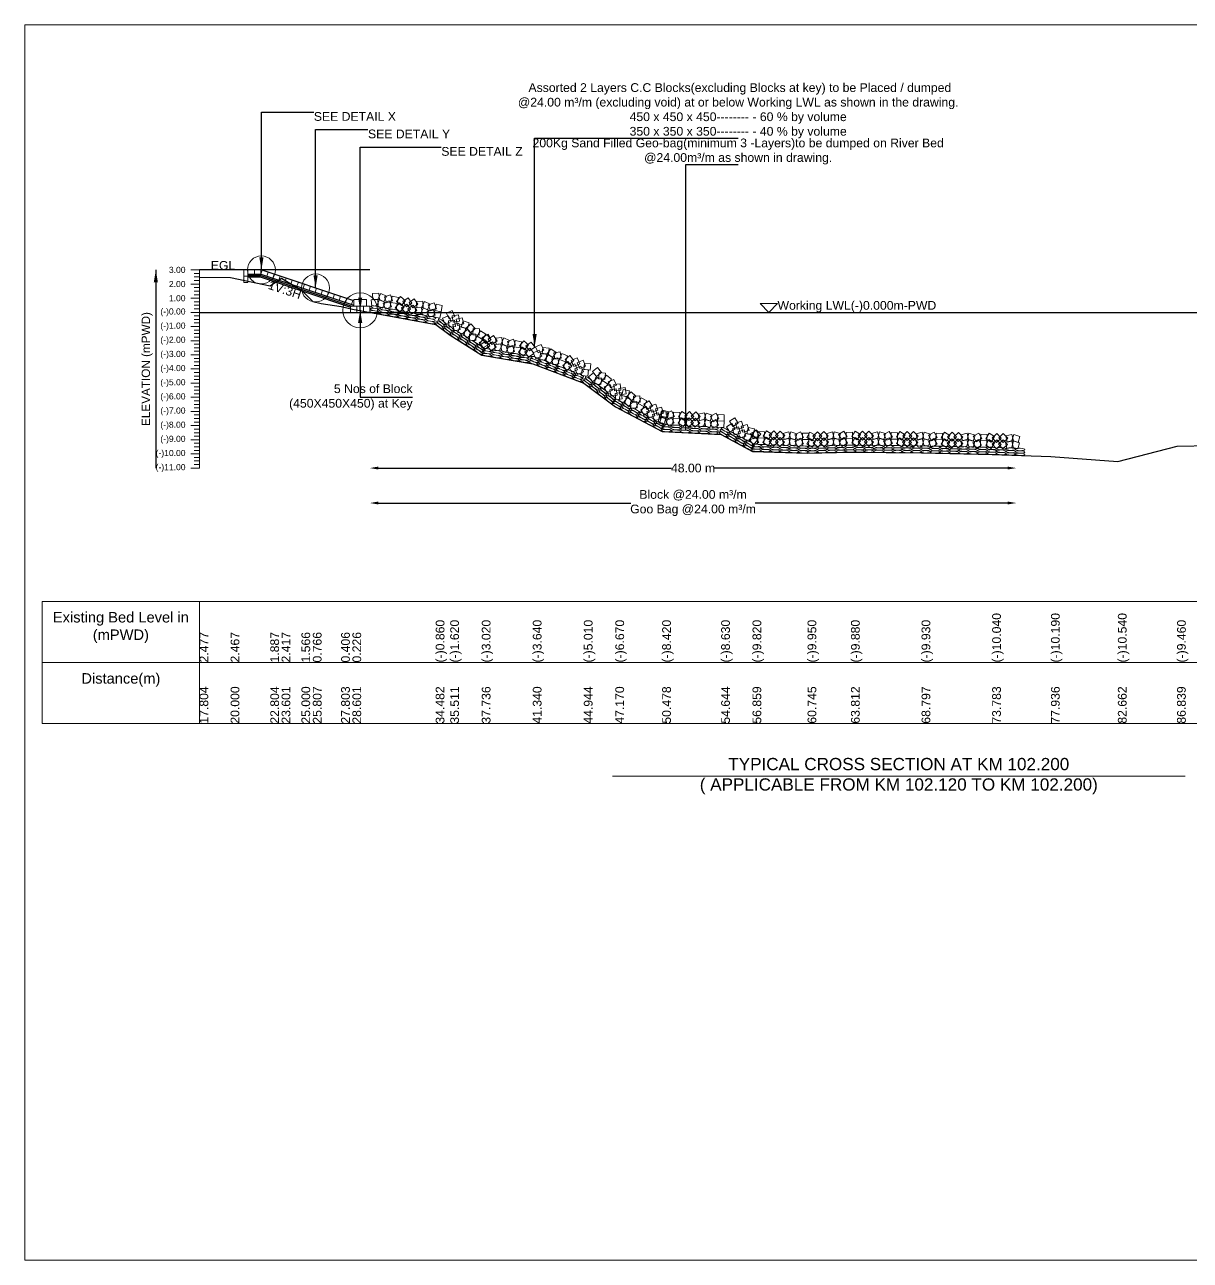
# Model space of a CAD drawing. Header units: inches. Extents: x 89000 to 380017, y -7071 to 0.
# Drawn here: x 370000 to 376668, y -7071 to 0 of the extents above; entities that cross this region are included whole.
import ezdxf

# ---------------------------------------------------------------- set-up
doc = ezdxf.new("R2010")
doc.units = ezdxf.units.IN
doc.header["$LTSCALE"] = 7
doc.header["$MEASUREMENT"] = 0
for name, color, linetype, lineweight in [('Cross section Data Border', 7, 'Continuous', 9), ('Cross Section Labels', 7, 'Continuous', 9), ('Existing_Bed_Level for Xsection', 7, 'Continuous', 25), ('Long Section Labels', 7, 'Continuous', 9)]:
    doc.layers.add(name, color=color, linetype=linetype, lineweight=lineweight)
doc.styles.get("Standard").update_dxf_attribs({"font": 'arial.ttf'})
doc.dimstyles.new('Appron Lebeling Style', dxfattribs={"dimtxt": 50, "dimasz": 50, "dimexe": 0.18, "dimexo": 0.0625, "dimgap": 0.09, "dimtad": 0, "dimtih": 1, "dimtoh": 1, "dimdec": 4, "dimzin": 0, "dimdsep": 46, "dimtxsty": 'Standard', "dimcen": 0.09, "dimse1": 1, "dimse2": 1, "dimadec": 0, "dimazin": 0, "dimtfac": 1, "dimtdec": 4, "dimtofl": 0, "dimtmove": 0, "dimatfit": 3, "dimfxl": 1, "dimtolj": 1, "dimtzin": 0, "dimarcsym": 0})
doc.dimstyles.get("Standard").update_dxf_attribs({"dimtxt": 0.18, "dimasz": 0.18, "dimexe": 0.18, "dimexo": 0.0625, "dimgap": 0.09, "dimtad": 0, "dimtih": 1, "dimtoh": 1, "dimdec": 4, "dimzin": 0, "dimdsep": 46, "dimtxsty": 'Standard', "dimcen": 0.09, "dimadec": 0, "dimazin": 0, "dimtfac": 1, "dimtdec": 4, "dimtofl": 0, "dimtmove": 0, "dimatfit": 3, "dimfxl": 1, "dimtolj": 1, "dimtzin": 0, "dimarcsym": 0})

# ---------------------------------------------------------------- blocks, each defined once
blk = doc.blocks.new('*D35')
at = {"layer": 'Cross Section Labels', "color": 0, "lineweight": -2, "transparency": 16777216}
for p, q in [((372023.6, -2537.3), (373699.6, -2537.3)), ((375622.7, -2537.3), (373946.7, -2537.3))]:
    blk.add_line(p, q, dxfattribs=at)
at = {"layer": 'Cross Section Labels', "color": 0, "transparency": 16777216}
for points in [[(372023.6, -2528.9), (372023.6, -2545.6), (371973.6, -2537.3)], [(375622.7, -2528.9), (375622.7, -2545.6), (375672.7, -2537.3)]]:
    blk.add_solid(points, dxfattribs=at)
at = {"layer": 'Defpoints', "color": 0, "transparency": 16777216}
for p in [(371973.6, -1646.3), (375672.7, -2464.5), (375672.7, -2537.3)]:
    blk.add_point(p, dxfattribs=at)
at = {"layer": 'Cross Section Labels', "color": 0, "transparency": 16777216, "insert": (373823.1, -2537.3), "char_height": 50, "attachment_point": 5}
blk.add_mtext('\\A1;48.00 m', dxfattribs=at)
blk = doc.blocks.new('*D36')
at = {"layer": 'Cross Section Labels', "color": 0, "lineweight": -2, "transparency": 16777216}
for p, q in [((372023.6, -2737.3), (373467.5, -2737.3)), ((375622.7, -2737.3), (374178.8, -2737.3))]:
    blk.add_line(p, q, dxfattribs=at)
at = {"layer": 'Cross Section Labels', "color": 0, "transparency": 16777216}
for points in [[(372023.6, -2728.9), (372023.6, -2745.6), (371973.6, -2737.3)], [(375622.7, -2728.9), (375622.7, -2745.6), (375672.7, -2737.3)]]:
    blk.add_solid(points, dxfattribs=at)
at = {"layer": 'Defpoints', "color": 0, "transparency": 16777216}
for p in [(371973.6, -1646.3), (375672.7, -2464.5), (375672.7, -2737.3)]:
    blk.add_point(p, dxfattribs=at)
at = {"layer": 'Cross Section Labels', "color": 0, "transparency": 16777216, "insert": (373823.1, -2737.3), "char_height": 50, "attachment_point": 5}
blk.add_mtext('\\A1;Block @24.00 m³/m ^JGoo Bag @24.00 m³/m ', dxfattribs=at)

msp = doc.modelspace()

# ---------------------------------------------------------------- linework, layer by layer
at = {"layer": 'Cross section Data Border'}
msp.add_lwpolyline([(370100, -3300), (378506.76331, -3300), (378506.76331, -4000), (370100, -4000)], close=True, dxfattribs=at)
for points in [[(371000, -3300), (371000, -4000)], [(370100, -3650), (378506.76331, -3650)]]:
    msp.add_lwpolyline(points, dxfattribs=at)
at = {"layer": 'Cross Section Labels'}
for points in [[(370000, 0), (380000, 0), (380000, -7071), (370000, -7071)], [(374256.42789, -1646.26), (374306.42789, -1596.26), (374206.42789, -1596.26)]]:
    msp.add_lwpolyline(points, close=True, dxfattribs=at)
msp.add_lwpolyline([(373362, -4300), (375000, -4300), (376638, -4300)], dxfattribs=at)
for centre, radius in [((371353.97789, -1403.26), 80), ((371663.80289, -1506.535), 80), ((371918.95289, -1634.11), 100)]:
    msp.add_circle(centre, radius, dxfattribs=at)
at = {"layer": 'Existing_Bed_Level for Xsection'}
for points in [[(371973.62789, -1403.26), (371000, -1403.26)], [(371882.50289, -1579.435), (371357.71888, -1404.507), (371353.97789, -1403.26), (371350.03455, -1403.26), (371277.13455, -1403.26)], [(371000, -1445.623), (371177.836, -1446.433), (371404.92019, -1493.413), (371469.50464, -1450.483), (371582.836, -1519.414), (371648.20104, -1584.214), (371696.29736, -1595.554), (371809.86908, -1613.374), (371874.49264, -1627.954), (372350.86822, -1715.92), (372434.19151, -1777.48), (372614.44589, -1890.88), (372906.38031, -1941.1), (373198.33322, -2052.07), (373378.59836, -2186.53), (373646.53115, -2328.28), (373984.02465, -2345.29), (374163.45355, -2441.68), (374478.21099, -2452.21), (374726.62619, -2446.54), (375130.37698, -2450.59), (375534.29683, -2459.5), (375870.64156, -2471.65), (376253.45494, -2500), (376591.78944, -2412.52), (376978.07265, -2404.42)], [(371277.13455, -1427.56), (371350.03455, -1427.56), (371882.50289, -1605.04945)], [(371277.13455, -1435.66), (371348.7201, -1435.66), (371871.1701, -1609.81)], [(371277.13455, -1443.76), (371347.40565, -1443.76), (371864.27789, -1616.05075)], [(371000, -1646.26), (377806.32495, -1646.26)]]:
    msp.add_lwpolyline(points, dxfattribs=at)
at = {"layer": 'Long Section Labels'}
for points in [[(371000, -1403.26), (370950, -1403.26)], [(371000, -2537.26), (371000, -2456.26), (371000, -2375.26), (371000, -2294.26), (371000, -2213.26), (371000, -2132.26), (371000, -2051.26), (371000, -1970.26), (371000, -1889.26), (371000, -1808.26), (371000, -1727.26), (371000, -1646.26), (371000, -1565.26), (371000, -1484.26), (371000, -1403.26)], [(371000, -1484.26), (370950, -1484.26)], [(371000, -1423.51), (370970, -1423.51)], [(371000, -1443.76), (370970, -1443.76)], [(371000, -1464.01), (370970, -1464.01)], [(371000, -1504.51), (370970, -1504.51)], [(371000, -1524.76), (370970, -1524.76)], [(371000, -1545.01), (370970, -1545.01)], [(371000, -1565.26), (370950, -1565.26)], [(371000, -1585.51), (370970, -1585.51)], [(371000, -1605.76), (370970, -1605.76)], [(371000, -1626.01), (370970, -1626.01)], [(371000, -1646.26), (370950, -1646.26)], [(371000, -1666.51), (370970, -1666.51)], [(371000, -1686.76), (370970, -1686.76)], [(371000, -1727.26), (370950, -1727.26)], [(371000, -1707.01), (370970, -1707.01)], [(371000, -1747.51), (370970, -1747.51)], [(371000, -1808.26), (370950, -1808.26)], [(371000, -1767.76), (370970, -1767.76)], [(371000, -1788.01), (370970, -1788.01)], [(371000, -1828.51), (370970, -1828.51)], [(371000, -1889.26), (370950, -1889.26)], [(371000, -1848.76), (370970, -1848.76)], [(371000, -1869.01), (370970, -1869.01)], [(371000, -1970.26), (370950, -1970.26)], [(371000, -1909.51), (370970, -1909.51)], [(371000, -1929.76), (370970, -1929.76)], [(371000, -1950.01), (370970, -1950.01)], [(371000, -1990.51), (370970, -1990.51)], [(371000, -2010.76), (370970, -2010.76)], [(371000, -2031.01), (370970, -2031.01)], [(371000, -2051.26), (370950, -2051.26)], [(371000, -2071.51), (370970, -2071.51)], [(371000, -2091.76), (370970, -2091.76)], [(371000, -2112.01), (370970, -2112.01)], [(371000, -2132.26), (370950, -2132.26)], [(371000, -2152.51), (370970, -2152.51)], [(371000, -2172.76), (370970, -2172.76)], [(371000, -2213.26), (370950, -2213.26)], [(371000, -2193.01), (370970, -2193.01)], [(371000, -2233.51), (370970, -2233.51)], [(371000, -2253.76), (370970, -2253.76)], [(371000, -2294.26), (370950, -2294.26)], [(371000, -2274.01), (370970, -2274.01)], [(371000, -2314.51), (370970, -2314.51)], [(371000, -2375.26), (370950, -2375.26)], [(371000, -2334.76), (370970, -2334.76)], [(371000, -2355.01), (370970, -2355.01)], [(371000, -2395.51), (370970, -2395.51)], [(371000, -2456.26), (370950, -2456.26)], [(371000, -2415.76), (370970, -2415.76)], [(371000, -2436.01), (370970, -2436.01)], [(371000, -2537.26), (370950, -2537.26)], [(371000, -2476.51), (370970, -2476.51)], [(371000, -2496.76), (370970, -2496.76)], [(371000, -2517.01), (370970, -2517.01)]]:
    msp.add_lwpolyline(points, dxfattribs=at)
for points in [[(371277.13455, -1403.26), (371252.83455, -1403.26), (371252.83455, -1439.71), (371277.13455, -1439.71)], [(371313.58455, -1403.26), (371277.13455, -1403.26), (371277.13455, -1427.56), (371313.58455, -1427.56)], [(371350.03455, -1403.26), (371313.58455, -1403.26), (371313.58455, -1427.56), (371350.03455, -1427.56)], [(371392.29839, -1416.0335), (371357.71888, -1404.507), (371350.03455, -1427.56), (371384.61405, -1439.0865)], [(371277.13455, -1439.71), (371252.83455, -1439.71), (371252.83455, -1476.16), (371277.13455, -1476.16)], [(371426.87789, -1427.56), (371392.29839, -1416.0335), (371384.61405, -1439.0865), (371419.19356, -1450.613)], [(371461.4574, -1439.0865), (371426.87789, -1427.56), (371419.19356, -1450.613), (371453.77306, -1462.13951)], [(371496.03691, -1450.613), (371461.4574, -1439.0865), (371453.77306, -1462.13951), (371488.35257, -1473.66601)], [(371530.61641, -1462.13951), (371496.03691, -1450.613), (371488.35257, -1473.66601), (371522.93208, -1485.19251)], [(371565.19592, -1473.66601), (371530.61641, -1462.13951), (371522.93208, -1485.19251), (371557.51158, -1496.71901)], [(371599.77542, -1485.19251), (371565.19592, -1473.66601), (371557.51158, -1496.71901), (371592.09109, -1508.24551)], [(371634.35493, -1496.71901), (371599.77542, -1485.19251), (371592.09109, -1508.24551), (371626.6706, -1519.77202)], [(371668.93444, -1508.24551), (371634.35493, -1496.71901), (371626.6706, -1519.77202), (371661.2501, -1531.29852)], [(371703.51394, -1519.77202), (371668.93444, -1508.24551), (371661.2501, -1531.29852), (371695.82961, -1542.82502)], [(371738.09345, -1531.29852), (371703.51394, -1519.77202), (371695.82961, -1542.82502), (371730.40911, -1554.35152)], [(371772.67296, -1542.82502), (371738.09345, -1531.29852), (371730.40911, -1554.35152), (371764.98862, -1565.87802)], [(371807.25246, -1554.35152), (371772.67296, -1542.82502), (371764.98862, -1565.87802), (371799.56813, -1577.40453)], [(371841.83197, -1565.87802), (371807.25246, -1554.35152), (371799.56813, -1577.40453), (371834.14763, -1588.93103)], [(372025.70155, -1535.56705), (371989.36639, -1538.45815), (371992.25748, -1574.79331), (372028.59265, -1571.90222)], [(372069.11526, -1553.18432), (372036.20883, -1537.50729), (372020.5318, -1570.41373), (372053.43824, -1586.09075)], [(372091.76214, -1545.15392), (372057.4036, -1557.32327), (372069.57295, -1591.68181), (372103.9315, -1579.51246)], [(372137.74299, -1560.42412), (372101.89898, -1553.80528), (372095.28014, -1589.64929), (372131.12415, -1596.26813)], [(371876.41147, -1577.40453), (371841.83197, -1565.87802), (371834.14763, -1588.93103), (371868.72714, -1600.45753)], [(371900.72789, -1609.81), (371864.27789, -1609.81), (371864.27789, -1646.26), (371900.72789, -1646.26)], [(371918.95289, -1573.36), (371882.50289, -1573.36), (371882.50289, -1609.81), (371918.95289, -1609.81)], [(371937.17789, -1609.81), (371900.72789, -1609.81), (371900.72789, -1646.26), (371937.17789, -1646.26)], [(371955.40289, -1573.36), (371918.95289, -1573.36), (371918.95289, -1609.81), (371955.40289, -1609.81)], [(371973.62789, -1609.81), (371937.17789, -1609.81), (371937.17789, -1646.26), (371973.62789, -1646.26)], [(372019.08271, -1571.41107), (371982.74755, -1574.30216), (371985.63864, -1610.63732), (372021.9738, -1607.74623)], [(372062.49642, -1589.02833), (372029.58999, -1573.35131), (372013.91296, -1606.25774), (372046.8194, -1621.93477)], [(372085.1433, -1580.99793), (372050.78476, -1593.16728), (372062.95411, -1627.52583), (372097.31265, -1615.35647)], [(372131.12415, -1596.26813), (372095.28014, -1589.64929), (372088.66129, -1625.49331), (372124.50531, -1632.11215)], [(372171.42876, -1615.44502), (372143.6822, -1591.80754), (372120.04471, -1619.5541), (372147.79128, -1643.19159)], [(372178.0476, -1579.60101), (372150.30104, -1555.96352), (372126.66355, -1583.71009), (372154.41012, -1607.34757)], [(372186.27107, -1598.77472), (372156.23707, -1619.42809), (372176.89043, -1649.46209), (372206.92443, -1628.80872)], [(372192.88991, -1562.93071), (372162.85591, -1583.58407), (372183.50928, -1613.61807), (372213.54328, -1592.96471)], [(372242.77218, -1635.40738), (372222.0949, -1605.38984), (372192.07736, -1626.06711), (372212.75463, -1656.08466)], [(372249.39102, -1599.56337), (372228.71375, -1569.54582), (372198.6962, -1590.2231), (372219.37347, -1620.24064)], [(372269.99082, -1617.74296), (372233.65566, -1620.63405), (372236.54675, -1656.96922), (372272.88191, -1654.07812)], [(372276.60966, -1581.89895), (372240.2745, -1584.79004), (372243.16559, -1621.1252), (372279.50075, -1618.23411)], [(372313.40453, -1635.36023), (372280.49809, -1619.6832), (372264.82107, -1652.58963), (372297.7275, -1668.26666)], [(372320.02337, -1599.51621), (372287.11694, -1583.83919), (372271.43991, -1616.74562), (372304.34634, -1632.42265)], [(372342.67025, -1591.48581), (372308.31171, -1603.65516), (372320.48106, -1638.0137), (372354.8396, -1625.84435)], [(372388.6511, -1606.75601), (372352.80708, -1600.13717), (372346.18824, -1635.98119), (372382.03226, -1642.60003)], [(372336.05141, -1627.32983), (372301.69287, -1639.49918), (372313.86222, -1673.85772), (372348.22076, -1661.68837)], [(372382.03226, -1642.60003), (372346.18824, -1635.98119), (372339.5694, -1671.8252), (372375.41342, -1678.44404)], [(372438.83711, -1698.57882), (372424.2578, -1665.17154), (372390.85052, -1679.75084), (372405.42982, -1713.15812)], [(372460.49657, -1669.2621), (372445.91727, -1635.85481), (372412.50998, -1650.43412), (372427.08929, -1683.8414)], [(372459.48434, -1690.10034), (372423.43658, -1695.50049), (372428.83673, -1731.54824), (372464.88449, -1726.1481)], [(372481.1438, -1660.78361), (372445.09604, -1666.18376), (372450.49619, -1702.23152), (372486.54395, -1696.83137)], [(372511.23819, -1712.53907), (372503.13274, -1677.00171), (372467.59538, -1685.10715), (372475.70082, -1720.64452)], [(372543.06063, -1706.19729), (372508.23377, -1695.44125), (372497.47773, -1730.26811), (372532.30459, -1741.02415)], [(372491.8286, -1743.39147), (372483.72316, -1707.85411), (372448.1858, -1715.95955), (372456.29124, -1751.49692)], [(372523.65105, -1737.04969), (372488.82419, -1726.29365), (372478.06815, -1761.12051), (372512.89501, -1771.87655)], [(372557.46729, -1769.47777), (372532.69509, -1742.73939), (372505.95671, -1767.51159), (372530.72891, -1794.24997)], [(372576.87687, -1738.62537), (372552.10467, -1711.88699), (372525.3663, -1736.65919), (372550.13849, -1763.39757)], [(372600.88784, -1739.5428), (372564.46492, -1738.138), (372563.06012, -1774.56092), (372599.48304, -1775.96572)], [(372637.95738, -1770.74003), (372607.10498, -1751.33045), (372587.69539, -1782.18285), (372618.54779, -1801.59243)], [(372581.47826, -1770.3952), (372545.05534, -1768.9904), (372543.65054, -1805.41332), (372580.07346, -1806.81812)], [(372618.54779, -1801.59243), (372587.69539, -1782.18285), (372568.28581, -1813.03525), (372599.13821, -1832.44484)], [(372648.89854, -1834.31929), (372631.86507, -1802.09409), (372599.63987, -1819.12756), (372616.67334, -1851.35276)], [(372639.36684, -1808.60493), (372609.58793, -1829.62442), (372630.60742, -1859.40333), (372660.38633, -1838.38384)], [(372645.54638, -1772.68257), (372615.76747, -1793.70206), (372636.78696, -1823.48097), (372666.56587, -1802.46148)], [(372668.30812, -1803.46689), (372651.27465, -1771.24169), (372619.04945, -1788.27516), (372636.08292, -1820.50036)], [(372696.31217, -1844.54315), (372675.26897, -1814.78099), (372645.50681, -1835.82419), (372666.55001, -1865.58635)], [(372702.49171, -1808.6208), (372681.44851, -1778.85863), (372651.68635, -1799.90183), (372672.72955, -1829.664)], [(372723.31252, -1826.54684), (372687.01547, -1829.88254), (372690.35117, -1866.17958), (372726.64821, -1862.84389)], [(372729.49206, -1790.62449), (372693.19501, -1793.96018), (372696.53071, -1830.25723), (372732.82776, -1826.92153)], [(372766.93865, -1843.63132), (372733.84276, -1828.35831), (372718.56975, -1861.45419), (372751.66564, -1876.7272)], [(372773.11819, -1807.70896), (372740.0223, -1792.43595), (372724.7493, -1825.53184), (372757.84518, -1840.80484)], [(372789.48552, -1835.32427), (372755.27854, -1847.91333), (372767.86759, -1882.12032), (372802.07458, -1869.53126)], [(372795.66507, -1799.40191), (372761.45808, -1811.99097), (372774.04714, -1846.19796), (372808.25412, -1833.6089)], [(372841.82941, -1814.10807), (372805.90705, -1807.92853), (372799.72751, -1843.85089), (372835.64987, -1850.03043)], [(372882.36576, -1832.79011), (372854.3319, -1809.49407), (372831.03587, -1837.52793), (372859.06973, -1860.82397)], [(372897.00288, -1815.93936), (372867.22397, -1836.95885), (372888.24346, -1866.73776), (372918.02237, -1845.71827)], [(372970.16828, -1862.64977), (372955.22007, -1829.40592), (372921.97622, -1844.35413), (372936.92444, -1877.59798)], [(372835.64987, -1850.03043), (372799.72751, -1843.85089), (372793.54797, -1879.77325), (372829.47032, -1885.95279)], [(372876.18622, -1868.71247), (372848.15236, -1845.41643), (372824.85633, -1873.45029), (372852.89018, -1896.74633)], [(372890.82334, -1851.86172), (372861.04443, -1872.88121), (372882.06392, -1902.66012), (372911.84283, -1881.64063)], [(372957.21775, -1896.72155), (372942.26954, -1863.4777), (372909.02569, -1878.42592), (372923.9739, -1911.66976)], [(372987.16698, -1884.23434), (372950.90358, -1880.55079), (372947.22003, -1916.81418), (372983.48342, -1920.49774)], [(373000.11751, -1850.16256), (372963.85411, -1846.47901), (372960.17056, -1882.7424), (372996.43395, -1886.42596)], [(373026.70943, -1909.36425), (372997.15474, -1888.03065), (372975.82113, -1917.58534), (373005.37582, -1938.91894)], [(373039.65996, -1875.29247), (373010.10527, -1853.95887), (372988.77166, -1883.51355), (373018.32635, -1904.84716)], [(373050.43052, -1905.53301), (373014.44475, -1911.33187), (373020.2436, -1947.31764), (373056.22937, -1941.51879)], [(373063.38105, -1871.46123), (373027.39528, -1877.26009), (373033.19413, -1913.24586), (373069.17991, -1907.44701)], [(373105.87053, -1894.74345), (373071.79875, -1881.79292), (373058.84822, -1915.8647), (373092.92, -1928.81523)], [(373142.07428, -1920.84907), (373119.02561, -1892.61148), (373090.78803, -1915.66016), (373113.8367, -1943.89774)], [(373159.66994, -1907.1164), (373126.4142, -1922.03814), (373141.33593, -1955.29388), (373174.59167, -1940.37214)], [(373092.92, -1928.81523), (373058.84822, -1915.8647), (373045.89769, -1949.93648), (373079.96947, -1962.88702)], [(373129.12375, -1954.92085), (373106.07508, -1926.68326), (373077.83749, -1949.73194), (373100.88617, -1977.96952)], [(373146.7194, -1941.18818), (373113.46366, -1956.10992), (373128.3854, -1989.36566), (373161.64114, -1974.44392)], [(373195.72021, -1987.37527), (373180.772, -1954.13142), (373147.52815, -1969.07964), (373162.47637, -2002.32349)], [(373208.67075, -1953.30349), (373193.72253, -1920.05964), (373160.47868, -1935.00786), (373175.4269, -1968.25171)], [(373225.66944, -1974.88806), (373189.40604, -1971.20451), (373185.72249, -2007.46791), (373221.98589, -2011.15146)], [(373238.61997, -1940.81628), (373202.35657, -1937.13273), (373198.67302, -1973.39613), (373234.93642, -1977.07968)], [(373298.7109, -1991.12467), (373276.13533, -1962.50743), (373247.51809, -1985.083), (373270.09366, -2013.70024)], [(373276.91761, -2020.34205), (373254.34205, -1991.72481), (373225.72481, -2014.30038), (373248.30038, -2042.91762)], [(373300.78039, -2023.15922), (373264.58332, -2018.8727), (373260.2968, -2055.06978), (373296.49387, -2059.3563)], [(373322.57367, -1993.94184), (373286.3766, -1989.65532), (373282.09008, -2025.85239), (373318.28715, -2030.13891)], [(373335.26131, -2057.19573), (373306.04393, -2035.40245), (373284.25064, -2064.61983), (373313.46802, -2086.41311)], [(373357.05459, -2027.97835), (373327.83721, -2006.18507), (373306.04393, -2035.40245), (373335.26131, -2057.19573)], [(373384.71663, -2063.00728), (373370.29024, -2029.53368), (373336.81664, -2043.96008), (373351.24304, -2077.43368)], [(373362.92335, -2092.22466), (373348.49695, -2058.75107), (373315.02336, -2073.17746), (373329.44976, -2106.65106)], [(373383.60914, -2083.84067), (373347.53707, -2089.07594), (373352.77233, -2125.14802), (373388.84441, -2119.91275)], [(373405.40242, -2054.62329), (373369.33035, -2059.85856), (373374.56562, -2095.93063), (373410.63769, -2090.69537)], [(373418.07406, -2141.68958), (373412.81007, -2105.62168), (373376.74218, -2110.88568), (373382.00617, -2146.95357)], [(373441.97422, -2127.45047), (373406.43987, -2119.33184), (373398.32125, -2154.8662), (373433.8556, -2162.98482)], [(373439.86734, -2112.4722), (373434.60335, -2076.4043), (373398.53546, -2081.6683), (373403.79945, -2117.73619)], [(373459.01964, -2095.23159), (373423.48528, -2087.11296), (373415.36666, -2122.64732), (373450.90102, -2130.76594)], [(373495.16864, -2125.03709), (373468.46425, -2100.22826), (373443.65542, -2126.93265), (373470.35982, -2151.74148)], [(373478.12322, -2157.25597), (373451.41883, -2132.44714), (373426.61, -2159.15153), (373453.3144, -2183.96036)], [(373502.1355, -2156.3733), (373465.70962, -2157.69916), (373467.03549, -2194.12504), (373503.46137, -2192.79917)], [(373519.18092, -2124.15442), (373482.75504, -2125.48028), (373484.08091, -2161.90616), (373520.50678, -2160.58029)], [(373541.43652, -2184.70785), (373509.21764, -2167.66244), (373492.17223, -2199.88132), (373524.39111, -2216.92673)], [(373558.48194, -2152.48897), (373526.26306, -2135.44356), (373509.21764, -2167.66244), (373541.43652, -2184.70785)], [(373574.15212, -2215.07073), (373554.75398, -2184.21114), (373523.89439, -2203.60928), (373543.29253, -2234.46887)], [(373591.19754, -2182.85185), (373571.7994, -2151.99226), (373540.9398, -2171.3904), (373560.33795, -2202.24999)], [(373610.34955, -2171.38915), (373575.51017, -2182.10454), (373586.22555, -2216.94393), (373621.06494, -2206.22854)], [(373653.29342, -2223.25582), (373642.55029, -2188.42497), (373607.71945, -2199.1681), (373618.46257, -2233.99894)], [(373593.30414, -2203.60803), (373558.46475, -2214.32342), (373569.18014, -2249.16281), (373604.01952, -2238.44742)], [(373636.248, -2255.4747), (373625.50487, -2220.64385), (373590.67403, -2231.38698), (373601.41716, -2266.21782)], [(373667.50638, -2246.76839), (373631.97203, -2238.64977), (373623.85341, -2274.18412), (373659.38776, -2282.30275)], [(373676.45657, -2257.27881), (373641.77033, -2246.07759), (373630.56911, -2280.76382), (373665.25535, -2291.96504)], [(373678.29135, -2220.87501), (373643.60512, -2209.67379), (373632.4039, -2244.36003), (373667.09013, -2255.56125)], [(373684.5518, -2214.54951), (373649.01745, -2206.43089), (373640.89882, -2241.96524), (373676.43318, -2250.08386)], [(373697.84685, -2246.33238), (373665.39291, -2262.92588), (373681.98641, -2295.37982), (373714.44035, -2278.78633)], [(373699.68164, -2209.92859), (373667.2277, -2226.52209), (373683.82119, -2258.97603), (373716.27514, -2242.38253)], [(373745.43971, -2255.40638), (373709.03592, -2253.5716), (373707.20113, -2289.97539), (373743.60492, -2291.81018)], [(373747.2745, -2219.00259), (373710.87071, -2217.16781), (373709.03592, -2253.5716), (373745.43971, -2255.40638)], [(373787.92101, -2269.10141), (373757.29995, -2249.32888), (373737.52742, -2279.94994), (373768.14848, -2299.72247)], [(373789.7558, -2232.69762), (373759.13474, -2212.92508), (373739.3622, -2243.54614), (373769.98326, -2263.31868)], [(373800.43564, -2250.61961), (373773.38716, -2275.05282), (373797.82037, -2302.10131), (373824.86886, -2277.6681)], [(373802.27043, -2214.21582), (373775.22194, -2238.64903), (373799.65515, -2265.69752), (373826.70364, -2241.26431)], [(373861.27368, -2279.48239), (373836.81894, -2252.45336), (373809.78992, -2276.90811), (373834.24466, -2303.93713)], [(373863.10847, -2243.0786), (373838.65372, -2216.04957), (373811.6247, -2240.50431), (373836.07944, -2267.53334)], [(373885.9255, -2258.38324), (373850.2888, -2266.04012), (373857.94568, -2301.67682), (373893.58238, -2294.01995)], [(373887.76029, -2221.97945), (373852.12359, -2229.63633), (373859.78046, -2265.27303), (373895.41717, -2257.61616)], [(373931.28311, -2270.12231), (373896.59687, -2258.92109), (373885.39565, -2293.60733), (373920.08189, -2304.80855)], [(373933.1179, -2233.71852), (373898.43166, -2222.5173), (373887.23044, -2257.20354), (373921.91668, -2268.40476)], [(373952.6734, -2259.17589), (373920.21945, -2275.76938), (373936.81295, -2308.22333), (373969.26689, -2291.62983)], [(373954.50818, -2222.7721), (373922.05424, -2239.36559), (373938.64774, -2271.81953), (373971.10168, -2255.22604)], [(374002.10104, -2231.8461), (373965.69725, -2230.01131), (373963.86246, -2266.4151), (374000.26625, -2268.24989)], [(374081.46907, -2281.08986), (374062.26725, -2250.10773), (374031.28512, -2269.30954), (374050.48693, -2300.29168)], [(374000.26625, -2268.24989), (373963.86246, -2266.4151), (373962.02768, -2302.8189), (373998.43147, -2304.65368)], [(374064.21943, -2313.19987), (374045.01761, -2282.21773), (374014.03548, -2301.41955), (374033.23729, -2332.40168)], [(374083.44383, -2301.859), (374048.53711, -2312.35297), (374059.03108, -2347.25969), (374093.9378, -2336.76572)], [(374100.69347, -2269.74899), (374065.78675, -2280.24296), (374076.28072, -2315.14968), (374111.18744, -2304.65572)], [(374126.05752, -2353.99728), (374115.53576, -2319.09893), (374080.63741, -2329.62069), (374091.15917, -2364.51904)], [(374143.30716, -2321.88727), (374132.7854, -2286.98892), (374097.88705, -2297.51068), (374108.40881, -2332.40904)], [(374174.62019, -2313.3796), (374139.1381, -2305.03553), (374130.79403, -2340.51763), (374166.27612, -2348.8617)], [(374183.30951, -2321.39983), (374151.1409, -2338.53993), (374168.28101, -2370.70854), (374200.44962, -2353.56844)], [(374210.57922, -2343.41402), (374184.03289, -2318.43615), (374159.05501, -2344.98248), (374185.60135, -2369.96036)], [(374231.04905, -2329.66747), (374194.61943, -2328.44874), (374193.40071, -2364.87836), (374229.83033, -2366.09709)], [(374273.75594, -2342.64194), (374242.80479, -2323.39021), (374223.55306, -2354.34135), (374254.50421, -2373.59308)], [(374285.95615, -2323.95109), (374259.32483, -2348.83834), (374284.21209, -2375.46966), (374310.84341, -2350.5824)], [(374347.27371, -2351.78062), (374322.36525, -2325.16913), (374295.75377, -2350.07759), (374320.66222, -2376.68907)], [(374371.5651, -2330.26749), (374336.06302, -2338.52609), (374344.32162, -2374.02817), (374379.8237, -2365.76957)], [(374417.11479, -2341.23762), (374382.24404, -2330.62474), (374371.63116, -2365.4955), (374406.50192, -2376.10837)], [(374438.31685, -2329.93093), (374406.14824, -2347.07103), (374423.28834, -2379.23964), (374455.45695, -2362.09954)], [(374523.00168, -2348.49021), (374491.01693, -2331.00941), (374473.53614, -2362.99416), (374505.52089, -2380.47496)], [(374534.13155, -2329.14288), (374508.94186, -2355.48831), (374535.28729, -2380.678), (374560.47698, -2354.33257)], [(374596.91702, -2353.48031), (374570.55154, -2328.3116), (374545.38283, -2354.67709), (374571.74832, -2379.84579)], [(374619.96023, -2330.63524), (374584.97873, -2340.87716), (374595.22064, -2375.85867), (374630.20215, -2365.61675)], [(374666.05473, -2339.02663), (374630.64236, -2330.39143), (374622.00716, -2365.8038), (374657.41953, -2374.439)], [(374686.58743, -2326.54558), (374655.43356, -2345.46749), (374674.35548, -2376.62136), (374705.50935, -2357.69945)], [(374734.71635, -2332.1156), (374698.27584, -2332.94734), (374699.10758, -2369.38785), (374735.54809, -2368.55611)], [(374781.4692, -2344.41424), (374750.07587, -2325.89233), (374731.55396, -2357.28566), (374762.94729, -2375.80757)], [(374793.22853, -2325.44292), (374767.1871, -2350.94677), (374792.69096, -2376.9882), (374818.73239, -2351.48435)], [(374855.18076, -2351.82943), (374829.65617, -2325.80832), (374803.63507, -2351.33291), (374829.15965, -2377.35401)], [(374878.96189, -2329.75356), (374843.66286, -2338.84097), (374852.75027, -2374.14), (374888.0493, -2365.05259)], [(374924.7559, -2339.65441), (374889.64626, -2329.86073), (374879.85259, -2364.97037), (374914.96222, -2374.76404)], [(374945.68747, -2327.8545), (374913.92891, -2345.74294), (374931.81735, -2377.5015), (374963.57591, -2359.61305)], [(375036.60637, -2346.97351), (375005.21304, -2328.45159), (374986.69112, -2359.84492), (375018.08445, -2378.36684)], [(375048.3657, -2328.00218), (375022.32427, -2353.50604), (375047.82812, -2379.54747), (375073.86955, -2354.04361)], [(375110.31792, -2354.3887), (375084.79334, -2328.36759), (375058.77223, -2353.89217), (375084.29681, -2379.91328)], [(375134.09905, -2332.31282), (375098.80002, -2341.40023), (375107.88743, -2376.69926), (375143.18646, -2367.61185)], [(375181.19264, -2342.81691), (375146.20331, -2332.60177), (375135.98817, -2367.5911), (375170.9775, -2377.80624)], [(375202.26458, -2331.26954), (375170.29322, -2348.77481), (375187.7985, -2380.74617), (375219.76986, -2363.2409)], [(375292.94701, -2351.48041), (375261.77867, -2332.58235), (375242.88061, -2363.75069), (375274.04895, -2382.64876)], [(375304.93361, -2332.65186), (375278.5874, -2357.84073), (375303.77628, -2384.18695), (375330.12249, -2358.99807)], [(374157.37055, -2345.48961), (374121.88846, -2337.14554), (374113.54439, -2372.62763), (374149.02648, -2380.9717)], [(374193.32959, -2375.52403), (374166.78325, -2350.54615), (374141.80537, -2377.09249), (374168.35171, -2402.07037)], [(374182.09079, -2357.82945), (374149.92218, -2374.96955), (374167.06228, -2407.13816), (374199.23089, -2389.99806)], [(374229.83033, -2366.09709), (374193.40071, -2364.87836), (374192.18198, -2401.30798), (374228.6116, -2402.52671)], [(374272.53721, -2379.07156), (374241.58606, -2359.81983), (374222.33433, -2390.77097), (374253.28548, -2410.0227)], [(374284.73742, -2360.38071), (374258.1061, -2385.26796), (374282.99336, -2411.89928), (374309.62468, -2387.01202)], [(374346.05498, -2388.21023), (374321.14653, -2361.59875), (374294.53504, -2386.50721), (374319.4435, -2413.11869)], [(374370.34637, -2366.69711), (374334.84429, -2374.95571), (374343.10289, -2410.45779), (374378.60497, -2402.19919)], [(374415.89606, -2377.66724), (374381.02531, -2367.05436), (374370.41244, -2401.92512), (374405.28319, -2412.53799)], [(374437.09812, -2366.36055), (374404.92951, -2383.50065), (374422.06962, -2415.66926), (374454.23823, -2398.52916)], [(374484.83766, -2374.62819), (374448.40804, -2373.40946), (374447.18932, -2409.83908), (374483.61894, -2411.05781)], [(374486.05639, -2338.19857), (374449.62677, -2336.97984), (374448.40804, -2373.40946), (374484.83766, -2374.62819)], [(374523.83343, -2384.93072), (374491.84868, -2367.44992), (374474.36788, -2399.43467), (374506.35263, -2416.91547)], [(374534.96329, -2365.58339), (374509.7736, -2391.92882), (374536.11903, -2417.11851), (374561.30873, -2390.77308)], [(374597.74877, -2389.92082), (374571.38328, -2364.75211), (374546.21458, -2391.1176), (374572.58006, -2416.2863)], [(374620.79197, -2367.07575), (374585.81047, -2377.31767), (374596.05239, -2412.29917), (374631.03389, -2402.05726)], [(374666.88647, -2375.46714), (374631.47411, -2366.83194), (374622.83891, -2402.2443), (374658.25127, -2410.8795)], [(374687.41918, -2362.98608), (374656.26531, -2381.908), (374675.18722, -2413.06187), (374706.34109, -2394.13996)], [(374735.54809, -2368.55611), (374699.10758, -2369.38785), (374699.93933, -2405.82836), (374736.37983, -2404.99662)], [(374781.10359, -2380.86241), (374749.71026, -2362.34049), (374731.18835, -2393.73382), (374762.58168, -2412.25574)], [(374792.86292, -2361.89108), (374766.8215, -2387.39494), (374792.32535, -2413.43637), (374818.36678, -2387.93251)], [(374854.81515, -2388.2776), (374829.29057, -2362.25649), (374803.26946, -2387.78107), (374828.79404, -2413.80218)], [(374878.59628, -2366.20172), (374843.29725, -2375.28913), (374852.38466, -2410.58816), (374887.68369, -2401.50075)], [(374924.39029, -2376.10257), (374889.28066, -2366.3089), (374879.48698, -2401.41853), (374914.59661, -2411.21221)], [(374945.32186, -2364.30266), (374913.5633, -2382.1911), (374931.45174, -2413.94966), (374963.2103, -2396.06122)], [(374993.24186, -2371.45049), (374956.79369, -2371.08488), (374956.42808, -2407.53305), (374992.87625, -2407.89866)], [(374993.60746, -2335.00233), (374957.1593, -2334.63672), (374956.79369, -2371.08488), (374993.24186, -2371.45049)], [(375036.24076, -2383.42167), (375004.84743, -2364.89976), (374986.32551, -2396.29309), (375017.71884, -2414.815)], [(375048.00009, -2364.45035), (375021.95866, -2389.9542), (375047.46251, -2415.99563), (375073.50394, -2390.49178)], [(375109.95231, -2390.83686), (375084.42773, -2364.81575), (375058.40662, -2390.34034), (375083.9312, -2416.36145)], [(375133.73344, -2368.76099), (375098.43441, -2377.8484), (375107.52182, -2413.14743), (375142.82085, -2404.06002)], [(375180.38879, -2379.25804), (375145.39946, -2369.0429), (375135.18432, -2404.03224), (375170.17365, -2414.24738)], [(375201.46073, -2367.71067), (375169.48937, -2385.21595), (375186.99465, -2417.18731), (375218.96601, -2399.68203)], [(375249.29132, -2375.43419), (375212.85018, -2374.63035), (375212.04633, -2411.07148), (375248.48747, -2411.87533)], [(375250.09517, -2338.99306), (375213.65403, -2338.18921), (375212.85018, -2374.63035), (375249.29132, -2375.43419)], [(375292.14316, -2387.92154), (375260.97482, -2369.02348), (375242.07676, -2400.19183), (375273.2451, -2419.08989)], [(375304.12976, -2369.09299), (375277.78355, -2394.28187), (375302.97243, -2420.62808), (375329.31864, -2395.4392)], [(375365.76023, -2396.22253), (375340.55038, -2369.89639), (375314.22423, -2395.10624), (375339.43408, -2421.43238)], [(375366.56408, -2359.7814), (375341.35423, -2333.45525), (375315.02808, -2358.6651), (375340.23793, -2384.99125)], [(375389.80509, -2374.43421), (375354.39934, -2383.09651), (375363.06164, -2418.50226), (375398.46739, -2409.83996)], [(375390.60894, -2337.99307), (375355.20319, -2346.65538), (375363.86549, -2382.06112), (375399.27124, -2373.39882)], [(375435.47674, -2384.88498), (375400.4874, -2374.66985), (375390.27227, -2409.65918), (375425.2616, -2419.87432)], [(375436.28059, -2348.44385), (375401.29125, -2338.22871), (375391.07611, -2373.21805), (375426.06545, -2383.43318)], [(375456.54868, -2373.33761), (375424.57732, -2390.84289), (375442.08259, -2422.81425), (375474.05395, -2405.30897)], [(375457.35253, -2336.89648), (375425.38117, -2354.40175), (375442.88644, -2386.37311), (375474.8578, -2368.86784)], [(375504.37926, -2381.06114), (375467.93813, -2380.25729), (375467.13428, -2416.69842), (375503.57541, -2417.50227)], [(375505.18311, -2344.62), (375468.74198, -2343.81615), (375467.93813, -2380.25729), (375504.37926, -2381.06114)], [(375547.23111, -2393.54849), (375516.06276, -2374.65043), (375497.1647, -2405.81877), (375528.33305, -2424.71683)], [(375548.03496, -2357.10735), (375516.86661, -2338.20929), (375497.96855, -2369.37764), (375529.1369, -2388.2757)], [(375560.4066, -2375.0785), (375533.70903, -2399.89467), (375558.52519, -2426.59224), (375585.22277, -2401.77607)], [(375561.72245, -2338.65226), (375535.02487, -2363.46842), (375559.84104, -2390.166), (375586.53861, -2365.34983)], [(375621.64975, -2403.07141), (375596.81233, -2376.39361), (375570.13453, -2401.23103), (375594.97195, -2427.90883)], [(375622.9656, -2366.64516), (375598.12818, -2339.96736), (375571.45038, -2364.80478), (375596.2878, -2391.48259)], [(375645.99841, -2381.62312), (375610.47443, -2389.78704), (375618.63835, -2425.31101), (375654.16233, -2417.14709)], [(375647.31426, -2345.19688), (375611.79028, -2353.3608), (375619.9542, -2388.88477), (375655.47817, -2380.72085)], [(375691.51869, -2392.71465), (375656.67636, -2382.00884), (375645.97055, -2416.85118), (375680.81288, -2427.55698)], [(375692.83454, -2356.28841), (375657.9922, -2345.5826), (375647.2864, -2380.42494), (375682.12873, -2391.13074)]]:
    msp.add_lwpolyline(points, close=True, dxfattribs=at)
for centre, major_axis in [((372003.88721, -1630.84339), (26.50864, -4.895)), ((372006.38766, -1617.30232), (26.50864, -4.895)), ((372059.40494, -1627.09232), (26.50864, -4.895)), ((372001.38676, -1644.38447), (26.50864, -4.895)), ((372054.40404, -1654.17447), (26.50864, -4.895)), ((372056.90449, -1640.6334), (26.50864, -4.895)), ((372107.42132, -1663.96447), (26.50864, -4.895)), ((372109.92177, -1650.4234), (26.50864, -4.895)), ((372112.42223, -1636.88233), (26.50864, -4.895)), ((372160.4386, -1673.75447), (26.50864, -4.895)), ((372162.93905, -1660.2134), (26.50864, -4.895)), ((372165.43951, -1646.67233), (26.50864, -4.895)), ((372213.45588, -1683.54448), (26.50864, -4.895)), ((372215.95634, -1670.0034), (26.50864, -4.895)), ((372218.45679, -1656.46233), (26.50864, -4.895)), ((372266.47317, -1693.33448), (26.50864, -4.895)), ((372268.97362, -1679.79341), (26.50864, -4.895)), ((372271.47407, -1666.25233), (26.50864, -4.895)), ((372319.49045, -1703.12448), (26.50864, -4.895)), ((372321.9909, -1689.58341), (26.50864, -4.895)), ((372324.49135, -1676.04234), (26.50864, -4.895)), ((372379.81825, -1711.62782), (21.68135, -16.01838)), ((372388.00072, -1700.55261), (21.68135, -16.01838)), ((372371.63579, -1722.70303), (21.68135, -16.01838)), ((372414.99848, -1754.73978), (21.68135, -16.01838)), ((372423.18094, -1743.66457), (21.68135, -16.01838)), ((372431.36341, -1732.58936), (21.68135, -16.01838)), ((372458.98795, -1784.94556), (22.81706, -14.35446)), ((372466.32046, -1773.2902), (22.81706, -14.35446)), ((372473.65297, -1761.63485), (22.81706, -14.35446)), ((372504.62208, -1813.65449), (22.81706, -14.35446)), ((372511.95459, -1801.99913), (22.81706, -14.35446)), ((372519.2871, -1790.34378), (22.81706, -14.35446)), ((372550.25621, -1842.36341), (22.81706, -14.35446)), ((372557.58872, -1830.70806), (22.81706, -14.35446)), ((372564.92122, -1819.05271), (22.81706, -14.35446)), ((372610.55535, -1847.76164), (22.81706, -14.35446)), ((372595.89033, -1871.07234), (22.81706, -14.35446)), ((372603.22284, -1859.41699), (22.81706, -14.35446)), ((372642.87279, -1888.78401), (26.56658, -4.57011)), ((372645.20728, -1875.21334), (26.56658, -4.57011)), ((372647.54178, -1861.64267), (26.56658, -4.57011)), ((372696.00595, -1897.92423), (26.56658, -4.57011)), ((372698.34044, -1884.35357), (26.56658, -4.57011)), ((372700.67493, -1870.7829), (26.56658, -4.57011)), ((372749.1391, -1907.06446), (26.56658, -4.57011)), ((372751.4736, -1893.49379), (26.56658, -4.57011)), ((372753.80809, -1879.92313), (26.56658, -4.57011)), ((372802.27226, -1916.20469), (26.56658, -4.57011)), ((372804.60676, -1902.63402), (26.56658, -4.57011)), ((372806.94125, -1889.06335), (26.56658, -4.57011)), ((372857.73991, -1911.77425), (26.56658, -4.57011)), ((372860.07441, -1898.20358), (26.56658, -4.57011)), ((372914.65891, -1922.14994), (25.19797, -9.57764)), ((372919.55134, -1909.27837), (25.19797, -9.57764)), ((372855.40542, -1925.34492), (26.56658, -4.57011)), ((372909.76649, -1935.0215), (25.19797, -9.57764)), ((372960.16244, -1954.17677), (25.19797, -9.57764)), ((372965.05486, -1941.30521), (25.19797, -9.57764)), ((372969.94729, -1928.43365), (25.19797, -9.57764)), ((373010.55839, -1973.33205), (25.19797, -9.57764)), ((373015.45081, -1960.46049), (25.19797, -9.57764)), ((373020.34324, -1947.58893), (25.19797, -9.57764)), ((373060.95434, -1992.48732), (25.19797, -9.57764)), ((373065.84676, -1979.61576), (25.19797, -9.57764)), ((373070.73918, -1966.7442), (25.19797, -9.57764)), ((373121.13513, -1985.89948), (25.19797, -9.57764)), ((373111.35029, -2011.6426), (25.19797, -9.57764)), ((373116.24271, -1998.77104), (25.19797, -9.57764)), ((373161.74624, -2030.79788), (25.19797, -9.57764)), ((373166.63866, -2017.92631), (25.19797, -9.57764)), ((373171.53108, -2005.05475), (25.19797, -9.57764)), ((373212.19357, -2053.8191), (21.60788, -16.11734)), ((373220.42658, -2042.78143), (21.60788, -16.11734)), ((373228.6596, -2031.74375), (21.60788, -16.11734)), ((373271.87535, -2063.97843), (21.60788, -16.11734)), ((373255.40932, -2086.05379), (21.60788, -16.11734)), ((373263.64234, -2075.01611), (21.60788, -16.11734)), ((373298.62507, -2118.28847), (21.60788, -16.11734)), ((373306.85809, -2107.2508), (21.60788, -16.11734)), ((373315.09111, -2096.21312), (21.60788, -16.11734)), ((373350.07384, -2139.48548), (21.60788, -16.11734)), ((373358.30686, -2128.44781), (21.60788, -16.11734)), ((373341.84082, -2150.52316), (21.60788, -16.11734)), ((373384.40032, -2181.81036), (23.82765, -12.60603)), ((373390.8397, -2169.63879), (23.82765, -12.60603)), ((373397.27908, -2157.46721), (23.82765, -12.60603)), ((373432.05563, -2207.02243), (23.82765, -12.60603)), ((373438.49501, -2194.85085), (23.82765, -12.60603)), ((373444.93439, -2182.67928), (23.82765, -12.60603)), ((373492.58969, -2207.89134), (23.82765, -12.60603)), ((373479.71093, -2232.2345), (23.82765, -12.60603)), ((373486.15031, -2220.06292), (23.82765, -12.60603)), ((373527.36623, -2257.44656), (23.82765, -12.60603)), ((373533.80561, -2245.27499), (23.82765, -12.60603)), ((373540.24499, -2233.10341), (23.82765, -12.60603)), ((373581.46092, -2270.48705), (23.82765, -12.60603)), ((373587.9003, -2258.31548), (23.82765, -12.60603)), ((373575.02154, -2282.65863), (23.82765, -12.60603)), ((373622.67684, -2307.8707), (23.82765, -12.60603)), ((373629.11622, -2295.69912), (23.82765, -12.60603)), ((373635.5556, -2283.52754), (23.82765, -12.60603)), ((373670.13233, -2322.57578), (26.92263, -1.35693)), ((373670.82547, -2308.82324), (26.92263, -1.35693)), ((373671.51862, -2295.0707), (26.92263, -1.35693)), ((373723.97758, -2325.28964), (26.92263, -1.35693)), ((373724.67073, -2311.53709), (26.92263, -1.35693)), ((373725.36387, -2297.78455), (26.92263, -1.35693)), ((373777.82284, -2328.00349), (26.92263, -1.35693)), ((373778.51598, -2314.25095), (26.92263, -1.35693)), ((373779.20912, -2300.4984), (26.92263, -1.35693)), ((373831.66809, -2330.71734), (26.92263, -1.35693)), ((373832.36123, -2316.9648), (26.92263, -1.35693)), ((373833.05437, -2303.21226), (26.92263, -1.35693)), ((373885.51334, -2333.4312), (26.92263, -1.35693)), ((373886.20649, -2319.67865), (26.92263, -1.35693)), ((373886.89963, -2305.92611), (26.92263, -1.35693)), ((373939.3586, -2336.14505), (26.92263, -1.35693)), ((373940.05174, -2322.3925), (26.92263, -1.35693)), ((373940.74488, -2308.63996), (26.92263, -1.35693)), ((373995.07375, -2343.41004), (23.74713, -12.75707)), ((374001.59028, -2331.2796), (23.74713, -12.75707)), ((374008.10681, -2319.14915), (23.74713, -12.75707)), ((374055.60107, -2344.66328), (23.74713, -12.75707)), ((374042.56801, -2368.92417), (23.74713, -12.75707)), ((374049.08454, -2356.79373), (23.74713, -12.75707)), ((374090.06228, -2394.43831), (23.74713, -12.75707)), ((374096.57881, -2382.30786), (23.74713, -12.75707)), ((374103.09534, -2370.17741), (23.74713, -12.75707)), ((374137.55655, -2419.95244), (23.74713, -12.75707)), ((374144.07308, -2407.82199), (23.74713, -12.75707)), ((374150.58961, -2395.69154), (23.74713, -12.75707)), ((374185.41063, -2407.9703), (26.94173, -0.90132)), ((374239.29409, -2409.77294), (26.94173, -0.90132)), ((374184.48981, -2435.4949), (26.94173, -0.90132)), ((374184.95022, -2421.7326), (26.94173, -0.90132)), ((374238.37327, -2437.29754), (26.94173, -0.90132)), ((374238.83368, -2423.53524), (26.94173, -0.90132)), ((374292.25673, -2439.10017), (26.94173, -0.90132)), ((374292.71713, -2425.33787), (26.94173, -0.90132)), ((374293.17754, -2411.57557), (26.94173, -0.90132)), ((374346.14018, -2440.90281), (26.94173, -0.90132)), ((374346.60059, -2427.14051), (26.94173, -0.90132)), ((374347.061, -2413.37821), (26.94173, -0.90132)), ((374400.02364, -2442.70544), (26.94173, -0.90132)), ((374400.48405, -2428.94314), (26.94173, -0.90132)), ((374400.94445, -2415.18084), (26.94173, -0.90132)), ((374453.90709, -2444.50808), (26.94173, -0.90132)), ((374454.3675, -2430.74578), (26.94173, -0.90132)), ((374454.82791, -2416.98348), (26.94173, -0.90132)), ((374506.78358, -2417.12387), (26.94978, 0.61512)), ((374507.09779, -2430.89029), (26.94978, 0.61512)), ((374507.41201, -2444.6567), (26.94978, 0.61512)), ((374560.68314, -2415.89363), (26.94978, 0.61512)), ((374560.99736, -2429.66005), (26.94978, 0.61512)), ((374561.31157, -2443.42646), (26.94978, 0.61512)), ((374614.5827, -2414.66339), (26.94978, 0.61512)), ((374614.89692, -2428.42981), (26.94978, 0.61512)), ((374615.21113, -2442.19622), (26.94978, 0.61512)), ((374668.48227, -2413.43315), (26.94978, 0.61512)), ((374668.79648, -2427.19957), (26.94978, 0.61512)), ((374669.11069, -2440.96598), (26.94978, 0.61512)), ((374722.38183, -2412.20291), (26.94978, 0.61512)), ((374722.69604, -2425.96932), (26.94978, 0.61512)), ((374723.01026, -2439.73574), (26.94978, 0.61512)), ((374777.14658, -2440.16142), (26.95544, -0.27039)), ((374777.2847, -2426.39211), (26.95544, -0.27039)), ((374777.42282, -2412.62281), (26.95544, -0.27039)), ((374831.05747, -2440.7022), (26.95544, -0.27039)), ((374831.19559, -2426.93289), (26.95544, -0.27039)), ((374831.33371, -2413.16358), (26.95544, -0.27039)), ((374884.96836, -2441.24297), (26.95544, -0.27039)), ((374885.10648, -2427.47367), (26.95544, -0.27039)), ((374885.2446, -2413.70436), (26.95544, -0.27039)), ((374938.87925, -2441.78375), (26.95544, -0.27039)), ((374939.01737, -2428.01444), (26.95544, -0.27039)), ((374939.15549, -2414.24514), (26.95544, -0.27039)), ((374992.79014, -2442.32453), (26.95544, -0.27039)), ((374992.92825, -2428.55522), (26.95544, -0.27039)), ((374993.06637, -2414.78591), (26.95544, -0.27039)), ((375046.70102, -2442.86531), (26.95544, -0.27039)), ((375046.83914, -2429.096), (26.95544, -0.27039)), ((375046.97726, -2415.32669), (26.95544, -0.27039)), ((375100.61191, -2443.40608), (26.95544, -0.27039)), ((375100.75003, -2429.63677), (26.95544, -0.27039)), ((375100.88815, -2415.86747), (26.95544, -0.27039)), ((375154.60093, -2444.23768), (26.95024, -0.59449)), ((375154.90461, -2430.47103), (26.95024, -0.59449)), ((375155.20829, -2416.70438), (26.95024, -0.59449)), ((375208.50142, -2445.42666), (26.95024, -0.59449)), ((375208.8051, -2431.66001), (26.95024, -0.59449)), ((375209.10877, -2417.89336), (26.95024, -0.59449)), ((375262.40191, -2446.61564), (26.95024, -0.59449)), ((375262.70558, -2432.84899), (26.95024, -0.59449)), ((375263.00926, -2419.08234), (26.95024, -0.59449)), ((375316.3024, -2447.80462), (26.95024, -0.59449)), ((375316.60607, -2434.03797), (26.95024, -0.59449)), ((375316.90975, -2420.27132), (26.95024, -0.59449)), ((375370.20288, -2448.9936), (26.95024, -0.59449)), ((375370.50656, -2435.22695), (26.95024, -0.59449)), ((375370.81024, -2421.4603), (26.95024, -0.59449)), ((375424.10337, -2450.18259), (26.95024, -0.59449)), ((375424.40705, -2436.41594), (26.95024, -0.59449)), ((375424.71072, -2422.64928), (26.95024, -0.59449)), ((375478.00386, -2451.37157), (26.95024, -0.59449)), ((375478.30754, -2437.60492), (26.95024, -0.59449)), ((375478.61121, -2423.83827), (26.95024, -0.59449)), ((375531.90435, -2452.56055), (26.95024, -0.59449)), ((375532.20802, -2438.7939), (26.95024, -0.59449)), ((375532.5117, -2425.02725), (26.95024, -0.59449)), ((375585.88056, -2454.4739), (26.93923, -0.97314)), ((375586.37765, -2440.71288), (26.93923, -0.97314)), ((375586.87475, -2426.95185), (26.93923, -0.97314)), ((375639.75901, -2456.42019), (26.93923, -0.97314)), ((375640.25611, -2442.65916), (26.93923, -0.97314)), ((375640.75321, -2428.89814), (26.93923, -0.97314)), ((375693.63747, -2458.36648), (26.93923, -0.97314)), ((375694.13457, -2444.60545), (26.93923, -0.97314)), ((375694.63167, -2430.84443), (26.93923, -0.97314))]:
    msp.add_ellipse(centre, major_axis=major_axis, ratio=0.255, dxfattribs=at)

# ---------------------------------------------------------------- texts
at = {"layer": 'Cross section Data Border', "char_height": 60, "width": 800, "attachment_point": 5}
for s, insert in [('Existing Bed Level in (mPWD)', (370550, -3450)), ('Distance(m)', (370550, -3750))]:
    msp.add_mtext(s, dxfattribs=dict(at, insert=insert))
at = {"layer": 'Cross Section Labels'}
for s, insert, char_height, attachment_point in [(' Assorted 2 Layers C.C Blocks(excluding Blocks at key) to be Placed / dumped^J@24.00 m³/m (excluding void) at or below Working LWL as shown in the drawing.^J450 x 450 x 450-------- - 60 % by volume^J350 x 350 x 350-------- - 40 % by volume', (374081.26119, -650), 50, 8), ('SEE DETAIL X', (371653.97789, -500), 50, 1), ('SEE DETAIL Y', (371963.80289, -600), 50, 1), ('SEE DETAIL Z', (372382.97789, -700), 50, 1), ('200Kg Sand Filled Geo-bag(minimum 3 -Layers)to be dumped on River Bed^J@24.00m³/m as shown in drawing.', (374081.26119, -800), 50, 8), ('EGL', (371204.23455, -1403.26), 50, 9), ('Working LWL(-)0.000m-PWD', (374306.42789, -1646.26), 50, 7), ('5 Nos of Block ^J(450X450X450) at Key', (372218.95289, -2132.26), 50, 6), ('TYPICAL CROSS SECTION AT KM 102.200^J( APPLICABLE FROM KM 102.120 TO KM 102.200)', (375000, -4300), 70, 5)]:
    msp.add_mtext(s, dxfattribs=dict(at, insert=insert, char_height=char_height, attachment_point=attachment_point))
at = {"layer": 'Cross Section Labels', "insert": (371496.08317, -1493.31917), "char_height": 50, "attachment_point": 2, "rotation": 341.565051177}
msp.add_mtext('1V:3H', dxfattribs=at)
at = {"layer": 'Long Section Labels', "char_height": 35, "attachment_point": 6}
for s, insert in [('3.00', (370920, -1403.26)), ('2.00', (370920, -1484.26)), ('1.00', (370920, -1565.26)), ('(-)0.00', (370920, -1646.26)), ('(-)1.00', (370920, -1727.26)), ('(-)2.00', (370920, -1808.26)), ('(-)3.00', (370920, -1889.26)), ('(-)4.00', (370920, -1970.26)), ('(-)5.00', (370920, -2051.26)), ('(-)6.00', (370920, -2132.26)), ('(-)7.00', (370920, -2213.26)), ('(-)8.00', (370920, -2294.26)), ('(-)9.00', (370920, -2375.26)), ('(-)10.00', (370920, -2456.26)), ('(-)11.00', (370920, -2537.26))]:
    msp.add_mtext(s, dxfattribs=dict(at, insert=insert))
at = {"layer": 'Long Section Labels', "rotation": 90}
for s, insert, char_height, attachment_point in [('ELEVATION (mPWD)', (370700, -1970.26), 48, 5), ('(-)10.040', (375534.29683, -3650), 50, 1), ('(-)10.190', (375870.64156, -3650), 50, 1), ('(-)10.540', (376253.45494, -3650), 50, 1), ('(-)0.860', (372350.86822, -3650), 50, 1), ('(-)1.620', (372434.19151, -3650), 50, 1), ('(-)3.020', (372614.44589, -3650), 50, 1), ('(-)3.640', (372906.38031, -3650), 50, 1), ('(-)5.010', (373198.33322, -3650), 50, 1), ('(-)6.670', (373378.59836, -3650), 50, 1), ('(-)8.420', (373646.53115, -3650), 50, 1), ('(-)8.630', (373984.02465, -3650), 50, 1), ('(-)9.820', (374163.45355, -3650), 50, 1), ('(-)9.950', (374478.21099, -3650), 50, 1), ('(-)9.880', (374726.62619, -3650), 50, 1), ('(-)9.930', (375130.37698, -3650), 50, 1), ('(-)9.460', (376591.78944, -3650), 50, 1), ('2.477', (371000, -3650), 50, 1), ('2.467', (371177.836, -3650), 50, 1), ('1.887', (371404.92019, -3650), 50, 1), ('2.417', (371469.50464, -3650), 50, 1), ('1.566', (371582.836, -3650), 50, 1), ('0.766', (371648.20104, -3650), 50, 1), ('0.406', (371809.86908, -3650), 50, 1), ('0.226', (371874.49264, -3650), 50, 1), ('17.804', (371000, -4000), 50, 1), ('20.000', (371177.836, -4000), 50, 1), ('22.804', (371404.92019, -4000), 50, 1), ('23.601', (371469.50464, -4000), 50, 1), ('25.000', (371582.836, -4000), 50, 1), ('25.807', (371648.20104, -4000), 50, 1), ('27.803', (371809.86908, -4000), 50, 1), ('28.601', (371874.49264, -4000), 50, 1), ('34.482', (372350.86822, -4000), 50, 1), ('35.511', (372434.19151, -4000), 50, 1), ('37.736', (372614.44589, -4000), 50, 1), ('41.340', (372906.38031, -4000), 50, 1), ('44.944', (373198.33322, -4000), 50, 1), ('47.170', (373378.59836, -4000), 50, 1), ('50.478', (373646.53115, -4000), 50, 1), ('54.644', (373984.02465, -4000), 50, 1), ('56.859', (374163.45355, -4000), 50, 1), ('60.745', (374478.21099, -4000), 50, 1), ('63.812', (374726.62619, -4000), 50, 1), ('68.797', (375130.37698, -4000), 50, 1), ('73.783', (375534.29683, -4000), 50, 1), ('77.936', (375870.64156, -4000), 50, 1), ('82.662', (376253.45494, -4000), 50, 1), ('86.839', (376591.78944, -4000), 50, 1)]:
    msp.add_mtext(s, dxfattribs=dict(at, insert=insert, char_height=char_height, attachment_point=attachment_point))

# ---------------------------------------------------------------- dimensions: what is measured, and where the dimension line sits
at = {"layer": 'Cross Section Labels'}
for base, text, picture, middle in [((375672.66644, -2537.26), '48.00 m', '*D35', (373823.14717, -2537.26)), ((375672.66644, -2737.26), 'Block @24.00 m³/m ^JGoo Bag @24.00 m³/m ', '*D36', (373823.14717, -2737.26))]:
    dim = msp.add_linear_dim(base=base, p1=(371973.62789, -1646.26), p2=(375672.66644, -2464.49842), text=text, dimstyle='Appron Lebeling Style', dxfattribs=at)
    dim.commit()
    dim.dimension.update_dxf_attribs({"geometry": picture, "text_midpoint": middle})

# ---------------------------------------------------------------- leaders
at = {"layer": 'Cross Section Labels', "annotation_type": 0, "has_hookline": 1}
for points, hookline_direction, text_width in [([(371353.97789, -1403.26), (371353.97789, -500), (371653.88789, -500)], 0, 466.13233), ([(371663.80289, -1506.535), (371663.80289, -600), (371963.71289, -600)], 0, 466.03001), ([(371918.95289, -1634.11), (371918.95289, -700), (372382.88789, -700)], 0, 460.91405), ([(372917.09873, -1842.39288), (372917.09873, -650), (374081.17119, -650)], 0, 2510.77763), ([(373781.26119, -2321.57502), (373781.26119, -800), (374081.17119, -800)], 0, 2345.7367), ([(371918.95289, -1634.11), (371918.95289, -2132.26), (372219.04289, -2132.26)], 1, 701.90996)]:
    msp.add_leader(points, dimstyle='Standard', override={"dimasz": 72}, dxfattribs=dict(at, hookline_direction=hookline_direction, text_width=text_width))
at = {"layer": 'Long Section Labels'}
msp.add_leader([(370750, -1403.26), (370750, -2537.26)], dimstyle='Standard', override={"dimasz": 72}, dxfattribs=at)

doc.saveas('drawing.dxf')
